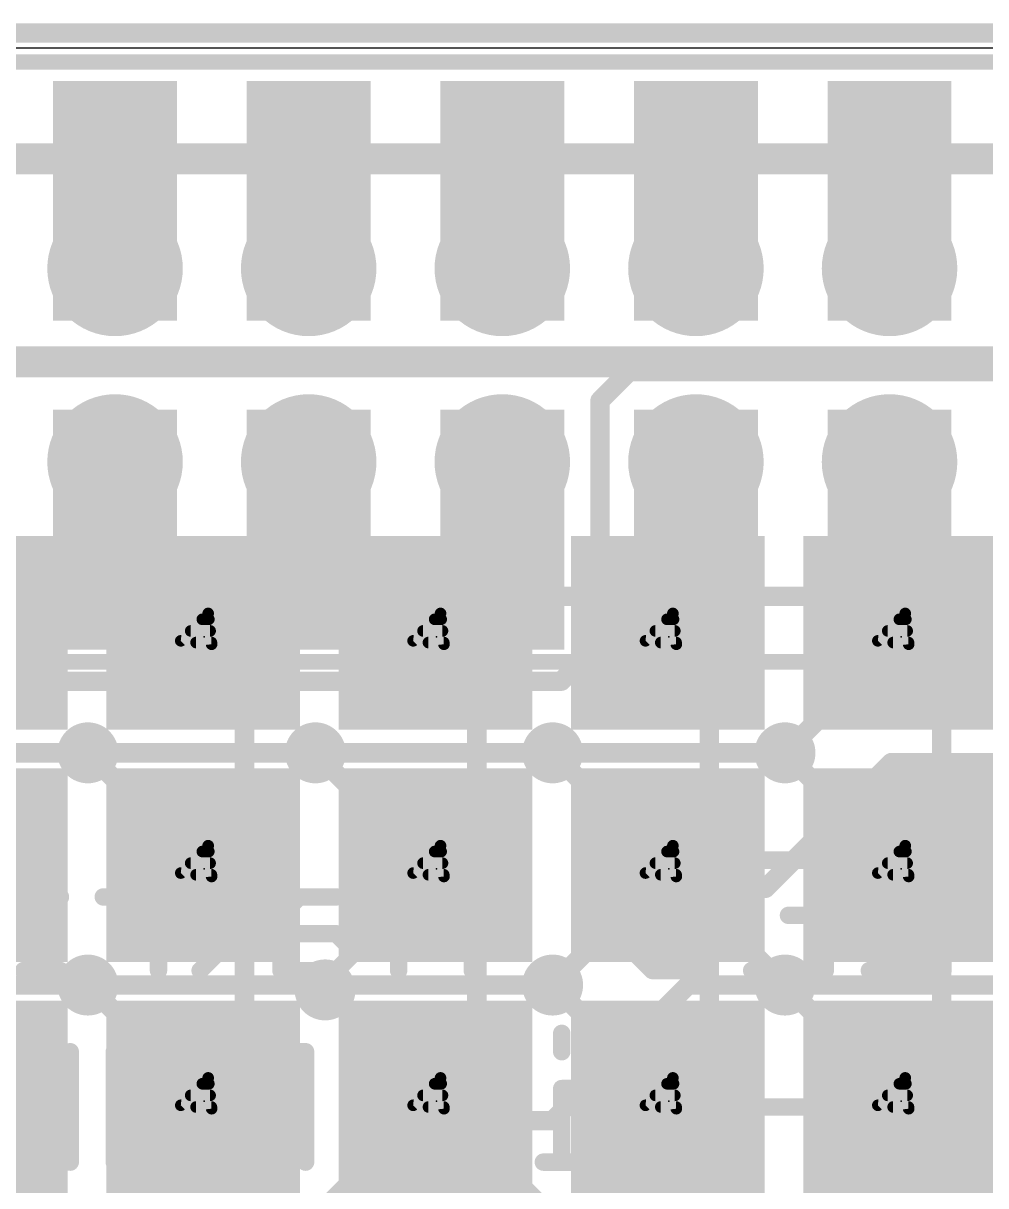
# Model space of a CAD drawing. Extents: x -0.1 to 66, y -0.1 to 31.
# Drawn here: x 14.79 to 27.41, y 15.73 to 30.99 of the extents above; entities that cross this region are included whole.
import ezdxf

# ---------------------------------------------------------------- set-up
doc = ezdxf.new("R2010")
doc.units = 0
for name, color, linetype in [('1', 12, 'CONTINUOUS'), ('16', 132, 'CONTINUOUS'), ('17', 110, 'CONTINUOUS'), ('18', 110, 'CONTINUOUS'), ('20', 53, 'CONTINUOUS'), ('21', 40, 'CONTINUOUS'), ('22', 6, 'CONTINUOUS'), ('23', 40, 'CONTINUOUS'), ('30', 253, 'CONTINUOUS'), ('32', 253, 'CONTINUOUS')]:
    doc.layers.add(name, color=color, linetype=linetype)

# ---------------------------------------------------------------- blocks, each defined once
blk = doc.blocks.new('RECT')
blk.add_solid([(-0.5, -0.5), (0.5, -0.5), (-0.5, 0.5), (0.5, 0.5)])
blk = doc.blocks.new('ROUNDP')
at = {"const_width": 0.5}
blk.add_lwpolyline([(0, -0.25, 1), (0, 0.25, 1), (0, -0.25)], format="xyb", dxfattribs=at)
blk = doc.blocks.new('ROUNDV')
at = {"const_width": 0.5}
blk.add_lwpolyline([(0, -0.25, 1), (0, 0.25, 1), (0, -0.25)], format="xyb", dxfattribs=at)

msp = doc.modelspace()

# ---------------------------------------------------------------- linework, layer by layer
at = {"layer": '1'}
for points, const_width in [([(23.61, 29.21), (13.45, 29.21)], 0.4064), ([(23.61, 27.77), (23.61, 29.21)], 0.4064), ([(23.61, 29.21), (31.23, 29.21)], 0.4064), ([(9.64, 26.543), (28.448, 26.543)], 0.4064), ([(16.6274, 23.4665), (13.5794, 23.4665)], 0.254), ([(16.6274, 23.4665), (19.6754, 23.4665)], 0.254), ([(19.6754, 23.4665), (22.7234, 23.4665)], 0.254), ([(25.7714, 23.4665), (22.7234, 23.4665)], 0.254), ([(28.8194, 23.4665), (25.7714, 23.4665)], 0.254), ([(17.688, 19.3579), (17.688, 22.4059)], 0.254), ([(20.736, 22.4059), (20.736, 19.3579)], 0.254), ([(23.784, 22.4059), (23.784, 19.3579)], 0.254), ([(26.832, 22.4059), (26.832, 21.336)], 0.254), ([(16.6274, 20.4185), (15.6337, 21.4122)], 0.254), ([(19.6119, 20.4185), (18.6182, 21.4122)], 0.254), ([(21.7297, 21.4122), (22.7234, 20.4185)], 0.254), ([(25.7714, 20.4185), (24.7777, 21.4122)], 0.254), ([(26.832, 21.336), (26.832, 19.3579)], 0.254), ([(26.8828, 21.2852), (26.832, 21.336)], 0.254), ([(27.9527, 21.2852), (26.8828, 21.2852)], 0.254), ([(19.6754, 20.4185), (19.6119, 20.4185)], 0.254), ([(17.688, 16.3099), (17.688, 19.3579)], 0.254), ([(20.736, 19.3579), (20.736, 16.3099)], 0.254), ([(23.784, 16.3099), (23.784, 19.3579)], 0.254), ([(23.784, 19.3579), (24.7777, 18.3642)], 0.254), ([(26.832, 16.3099), (26.832, 19.3579)], 0.254), ([(16.6274, 17.3705), (15.6337, 18.3642)], 0.254), ([(22.7234, 17.3705), (21.7297, 18.3642)], 0.254), ([(25.7714, 17.3705), (24.7777, 18.3642)], 0.254), ([(19.6754, 17.3705), (18.7452, 18.3007)], 0.254), ([(19.6754, 17.3705), (19.6754, 17.3705)], 0.254), ([(17.688, 13.2619), (17.688, 16.3099)], 0.254), ([(20.736, 16.3099), (21.7297, 15.3162)], 0.254), ([(20.736, 13.2619), (20.736, 16.3099)], 0.254), ([(23.784, 13.2619), (23.784, 16.3099)], 0.254), ([(26.832, 13.2619), (26.832, 16.3099)], 0.254)]:
    msp.add_lwpolyline(points, dxfattribs=dict(at, const_width=const_width))
for points, const_width in [([(23.7116, 29.21, 1), (23.5084, 29.21)], 0.2032), ([(23.61, 29.3116, 1), (23.61, 29.1084)], 0.2032), ([(23.61, 29.1084, 1), (23.61, 29.3116)], 0.2032), ([(23.5084, 27.77, 1), (23.7116, 27.77)], 0.2032), ([(16.6274, 23.53, 1), (16.6274, 23.403)], 0.127), ([(16.6274, 23.403, 1), (16.6274, 23.53)], 0.127), ([(19.6754, 23.53, 1), (19.6754, 23.403)], 0.127), ([(19.6754, 23.403, 1), (19.6754, 23.53)], 0.127), ([(22.7234, 23.53, 1), (22.7234, 23.403)], 0.127), ([(22.7234, 23.403, 1), (22.7234, 23.53)], 0.127), ([(25.7714, 23.53, 1), (25.7714, 23.403)], 0.127), ([(25.7714, 23.403, 1), (25.7714, 23.53)], 0.127), ([(17.7515, 22.4059, 1), (17.6245, 22.4059)], 0.127), ([(20.7995, 22.4059, 1), (20.6725, 22.4059)], 0.127), ([(23.8475, 22.4059, 1), (23.7205, 22.4059)], 0.127), ([(26.8955, 22.4059, 1), (26.7685, 22.4059)], 0.127), ([(15.6786, 21.4571, 1), (15.5888, 21.3673)], 0.127), ([(18.6631, 21.4571, 1), (18.5733, 21.3673)], 0.127), ([(21.7746, 21.4571, 1), (21.6848, 21.3673)], 0.127), ([(24.8226, 21.4571, 1), (24.7328, 21.3673)], 0.127), ([(26.8955, 21.336, 1), (26.7685, 21.336)], 0.127), ([(26.8769, 21.3809, 1), (26.7871, 21.2911)], 0.127), ([(26.7685, 21.336, 1), (26.8955, 21.336)], 0.127), ([(26.8828, 21.3487, 1), (26.8828, 21.2217)], 0.127), ([(26.8379, 21.2403, 1), (26.9277, 21.3301)], 0.127), ([(16.5825, 20.3736, 1), (16.6723, 20.4634)], 0.127), ([(19.6119, 20.482, 1), (19.6119, 20.355)], 0.127), ([(19.567, 20.3736, 1), (19.6568, 20.4634)], 0.127), ([(19.6754, 20.355, 1), (19.6754, 20.482)], 0.127), ([(22.6785, 20.3736, 1), (22.7683, 20.4634)], 0.127), ([(25.7265, 20.3736, 1), (25.8163, 20.4634)], 0.127), ([(17.7515, 19.3579, 1), (17.6245, 19.3579)], 0.127), ([(17.6245, 19.3579, 1), (17.7515, 19.3579)], 0.127), ([(20.7995, 19.3579, 1), (20.6725, 19.3579)], 0.127), ([(20.6725, 19.3579, 1), (20.7995, 19.3579)], 0.127), ([(23.8475, 19.3579, 1), (23.7205, 19.3579)], 0.127), ([(23.8289, 19.4028, 1), (23.7391, 19.313)], 0.127), ([(23.7205, 19.3579, 1), (23.8475, 19.3579)], 0.127), ([(26.8955, 19.3579, 1), (26.7685, 19.3579)], 0.127), ([(26.7685, 19.3579, 1), (26.8955, 19.3579)], 0.127), ([(15.6786, 18.4091, 1), (15.5888, 18.3193)], 0.127), ([(21.7746, 18.4091, 1), (21.6848, 18.3193)], 0.127), ([(24.8226, 18.4091, 1), (24.7328, 18.3193)], 0.127), ([(24.7328, 18.3193, 1), (24.8226, 18.4091)], 0.127), ([(18.7901, 18.3456, 1), (18.7003, 18.2558)], 0.127), ([(16.5825, 17.3256, 1), (16.6723, 17.4154)], 0.127), ([(19.7389, 17.3705, 1), (19.6119, 17.3705)], 0.127), ([(19.6119, 17.3705, 1), (19.7389, 17.3705)], 0.127), ([(19.6305, 17.3256, 1), (19.7203, 17.4154)], 0.127), ([(22.6785, 17.3256, 1), (22.7683, 17.4154)], 0.127), ([(25.7265, 17.3256, 1), (25.8163, 17.4154)], 0.127), ([(17.7515, 16.3099, 1), (17.6245, 16.3099)], 0.127), ([(17.6245, 16.3099, 1), (17.7515, 16.3099)], 0.127), ([(20.7809, 16.3548, 1), (20.6911, 16.265)], 0.127), ([(20.7995, 16.3099, 1), (20.6725, 16.3099)], 0.127), ([(20.6725, 16.3099, 1), (20.7995, 16.3099)], 0.127), ([(23.8475, 16.3099, 1), (23.7205, 16.3099)], 0.127), ([(23.7205, 16.3099, 1), (23.8475, 16.3099)], 0.127), ([(26.8955, 16.3099, 1), (26.7685, 16.3099)], 0.127), ([(26.7685, 16.3099, 1), (26.8955, 16.3099)], 0.127)]:
    msp.add_lwpolyline(points, format="xyb", dxfattribs=dict(at, const_width=const_width))
at = {"layer": '16', "const_width": 0.254}
for points in [[(65.913, 30.861), (0, 30.861)], [(22.352, 26.035), (22.733, 26.416)], [(22.733, 26.416), (34.671, 26.416)], [(22.352, 22.86), (22.352, 26.035)], [(21.844, 22.352), (22.352, 22.86)], [(10.033, 22.352), (21.844, 22.352)], [(25.6444, 22.2789), (24.7777, 21.4122)], [(25.6444, 22.2789), (28.61, 22.2789)], [(12.5857, 21.4122), (15.6337, 21.4122)], [(15.6337, 21.4122), (18.6182, 21.4122)], [(18.6182, 21.4122), (21.7297, 21.4122)], [(24.7777, 21.4122), (21.7297, 21.4122)], [(24.5237, 19.6342), (26.1747, 21.2852)], [(26.1747, 21.2852), (27.9527, 21.2852)], [(21.7297, 18.3642), (22.9997, 19.6342)], [(22.9997, 19.6342), (24.5237, 19.6342)], [(15.6337, 18.3642), (12.5857, 18.3642)], [(15.6337, 18.3642), (18.6817, 18.3642)], [(18.6817, 18.3642), (18.7452, 18.3007)], [(18.8087, 18.3642), (18.7452, 18.3007)], [(21.7297, 18.3642), (18.8087, 18.3642)], [(21.7297, 16.5862), (23.5077, 18.3642)], [(23.5077, 18.3642), (24.7777, 18.3642)], [(24.7777, 18.3642), (27.8257, 18.3642)], [(19.8882, 16.5862), (18.6182, 15.3162)], [(19.8882, 16.5862), (21.7297, 16.5862)]]:
    msp.add_lwpolyline(points, dxfattribs=at)
at = {"layer": '16', "const_width": 0.127}
for points in [[(22.733, 26.4795, 1), (22.733, 26.3525)], [(22.7779, 26.3711, 1), (22.6881, 26.4609)], [(22.4155, 26.035, 1), (22.2885, 26.035)], [(22.3071, 26.0799, 1), (22.3969, 25.9901)], [(22.2885, 22.86, 1), (22.4155, 22.86)], [(22.3969, 22.8151, 1), (22.3071, 22.9049)], [(21.7991, 22.3969, 1), (21.8889, 22.3071)], [(21.844, 22.2885, 1), (21.844, 22.4155)], [(25.6444, 22.3424, 1), (25.6444, 22.2154)], [(25.6893, 22.234, 1), (25.5995, 22.3238)], [(15.6337, 21.4757, 1), (15.6337, 21.3487)], [(15.6337, 21.3487, 1), (15.6337, 21.4757)], [(18.6182, 21.4757, 1), (18.6182, 21.3487)], [(18.6182, 21.3487, 1), (18.6182, 21.4757)], [(21.7297, 21.4757, 1), (21.7297, 21.3487)], [(21.7297, 21.3487, 1), (21.7297, 21.4757)], [(24.7328, 21.4571, 1), (24.8226, 21.3673)], [(24.7777, 21.3487, 1), (24.7777, 21.4757)], [(26.1747, 21.3487, 1), (26.1747, 21.2217)], [(26.2196, 21.2403, 1), (26.1298, 21.3301)], [(22.9997, 19.6977, 1), (22.9997, 19.5707)], [(23.0446, 19.5893, 1), (22.9548, 19.6791)], [(24.4788, 19.6791, 1), (24.5686, 19.5893)], [(24.5237, 19.5707, 1), (24.5237, 19.6977)], [(15.6337, 18.4277, 1), (15.6337, 18.3007)], [(15.6337, 18.3007, 1), (15.6337, 18.4277)], [(18.7266, 18.4091, 1), (18.6368, 18.3193)], [(18.6817, 18.3007, 1), (18.6817, 18.4277)], [(18.8087, 18.4277, 1), (18.8087, 18.3007)], [(18.8536, 18.3193, 1), (18.7638, 18.4091)], [(21.6848, 18.4091, 1), (21.7746, 18.3193)], [(21.7297, 18.3007, 1), (21.7297, 18.4277)], [(23.5077, 18.4277, 1), (23.5077, 18.3007)], [(23.5526, 18.3193, 1), (23.4628, 18.4091)], [(24.7777, 18.4277, 1), (24.7777, 18.3007)], [(24.7777, 18.3007, 1), (24.7777, 18.4277)], [(18.7003, 18.3456, 1), (18.7901, 18.2558)], [(18.7003, 18.2558, 1), (18.7901, 18.3456)], [(19.8882, 16.6497, 1), (19.8882, 16.5227)], [(19.9331, 16.5413, 1), (19.8433, 16.6311)], [(21.6848, 16.6311, 1), (21.7746, 16.5413)], [(21.7297, 16.5227, 1), (21.7297, 16.6497)]]:
    msp.add_lwpolyline(points, format="xyb", dxfattribs=at)
at = {"layer": '20'}
msp.add_line((62, 30.6604), (3, 30.6604), dxfattribs=at)
at = {"layer": '21', "const_width": 0.1524}
for points in [[(17.2116, 23.2415), (16.8524, 22.8823)], [(17.1349, 23.1648), (17.2201, 23.1648)], [(17.2565, 22.8374), (17.2116, 23.2415)], [(20.2596, 23.2415), (19.9004, 22.8823)], [(20.1829, 23.1648), (20.2681, 23.1648)], [(20.3045, 22.8374), (20.2596, 23.2415)], [(23.3076, 23.2415), (22.9484, 22.8823)], [(23.2309, 23.1648), (23.3161, 23.1648)], [(23.3525, 22.8374), (23.3076, 23.2415)], [(26.3556, 23.2415), (25.9964, 22.8823)], [(26.2789, 23.1648), (26.3641, 23.1648)], [(26.4005, 22.8374), (26.3556, 23.2415)], [(16.9825, 23.0124), (17.237, 23.0124)], [(20.0305, 23.0124), (20.285, 23.0124)], [(23.0785, 23.0124), (23.333, 23.0124)], [(26.1265, 23.0124), (26.381, 23.0124)], [(16.8524, 22.8823), (17.2565, 22.8374)], [(17.0532, 22.86), (17.254, 22.86)], [(19.9004, 22.8823), (20.3045, 22.8374)], [(20.1012, 22.86), (20.302, 22.86)], [(22.9484, 22.8823), (23.3525, 22.8374)], [(23.1492, 22.86), (23.35, 22.86)], [(25.9964, 22.8823), (26.4005, 22.8374)], [(26.1972, 22.86), (26.398, 22.86)], [(17.2116, 20.1935), (16.8524, 19.8343)], [(17.1349, 20.1168), (17.2201, 20.1168)], [(17.2565, 19.7894), (17.2116, 20.1935)], [(20.2596, 20.1935), (19.9004, 19.8343)], [(20.1829, 20.1168), (20.2681, 20.1168)], [(20.3045, 19.7894), (20.2596, 20.1935)], [(23.3076, 20.1935), (22.9484, 19.8343)], [(23.2309, 20.1168), (23.3161, 20.1168)], [(23.3525, 19.7894), (23.3076, 20.1935)], [(26.3556, 20.1935), (25.9964, 19.8343)], [(26.2789, 20.1168), (26.3641, 20.1168)], [(26.4005, 19.7894), (26.3556, 20.1935)], [(16.9825, 19.9644), (17.237, 19.9644)], [(20.0305, 19.9644), (20.285, 19.9644)], [(23.0785, 19.9644), (23.333, 19.9644)], [(26.1265, 19.9644), (26.381, 19.9644)], [(16.8524, 19.8343), (17.2565, 19.7894)], [(17.0532, 19.812), (17.254, 19.812)], [(19.9004, 19.8343), (20.3045, 19.7894)], [(20.1012, 19.812), (20.302, 19.812)], [(22.9484, 19.8343), (23.3525, 19.7894)], [(23.1492, 19.812), (23.35, 19.812)], [(25.9964, 19.8343), (26.4005, 19.7894)], [(26.1972, 19.812), (26.398, 19.812)], [(17.2116, 17.1455), (16.8524, 16.7863)], [(17.1349, 17.0688), (17.2201, 17.0688)], [(17.2565, 16.7414), (17.2116, 17.1455)], [(20.2596, 17.1455), (19.9004, 16.7863)], [(20.1829, 17.0688), (20.2681, 17.0688)], [(20.3045, 16.7414), (20.2596, 17.1455)], [(23.3076, 17.1455), (22.9484, 16.7863)], [(23.2309, 17.0688), (23.3161, 17.0688)], [(23.3525, 16.7414), (23.3076, 17.1455)], [(26.3556, 17.1455), (25.9964, 16.7863)], [(26.2789, 17.0688), (26.3641, 17.0688)], [(26.4005, 16.7414), (26.3556, 17.1455)], [(16.9825, 16.9164), (17.237, 16.9164)], [(20.0305, 16.9164), (20.285, 16.9164)], [(23.0785, 16.9164), (23.333, 16.9164)], [(26.1265, 16.9164), (26.381, 16.9164)], [(16.8524, 16.7863), (17.2565, 16.7414)], [(17.0532, 16.764), (17.254, 16.764)], [(19.9004, 16.7863), (20.3045, 16.7414)], [(20.1012, 16.764), (20.302, 16.764)], [(22.9484, 16.7863), (23.3525, 16.7414)], [(23.1492, 16.764), (23.35, 16.764)], [(25.9964, 16.7863), (26.4005, 16.7414)], [(26.1972, 16.764), (26.398, 16.764)]]:
    msp.add_lwpolyline(points, dxfattribs=at)
at = {"layer": '21', "const_width": 0.0762}
for points in [[(17.1349, 23.2029, 1), (17.1349, 23.1267)], [(17.2494, 23.2457, 1), (17.1737, 23.2373)], [(17.2385, 23.2146, 1), (17.1846, 23.2685)], [(17.2201, 23.1267, 1), (17.2201, 23.2029)], [(20.1829, 23.2029, 1), (20.1829, 23.1267)], [(20.2974, 23.2457, 1), (20.2217, 23.2373)], [(20.2865, 23.2146, 1), (20.2326, 23.2685)], [(20.2681, 23.1267, 1), (20.2681, 23.2029)], [(23.2309, 23.2029, 1), (23.2309, 23.1267)], [(23.3454, 23.2457, 1), (23.2697, 23.2373)], [(23.3345, 23.2146, 1), (23.2806, 23.2685)], [(23.3161, 23.1267, 1), (23.3161, 23.2029)], [(26.2789, 23.2029, 1), (26.2789, 23.1267)], [(26.3934, 23.2457, 1), (26.3177, 23.2373)], [(26.3825, 23.2146, 1), (26.3286, 23.2685)], [(26.3641, 23.1267, 1), (26.3641, 23.2029)], [(16.9825, 23.0505, 1), (16.9825, 22.9743)], [(17.237, 22.9743, 1), (17.237, 23.0505)], [(20.0305, 23.0505, 1), (20.0305, 22.9743)], [(20.285, 22.9743, 1), (20.285, 23.0505)], [(23.0785, 23.0505, 1), (23.0785, 22.9743)], [(23.333, 22.9743, 1), (23.333, 23.0505)], [(26.1265, 23.0505, 1), (26.1265, 22.9743)], [(26.381, 22.9743, 1), (26.381, 23.0505)], [(16.8254, 22.9093, 1), (16.8793, 22.8554)], [(16.8566, 22.9202, 1), (16.8482, 22.8444)], [(17.0532, 22.8981, 1), (17.0532, 22.8219)], [(17.2523, 22.7995, 1), (17.2607, 22.8753)], [(17.254, 22.8219, 1), (17.254, 22.8981)], [(19.8734, 22.9093, 1), (19.9273, 22.8554)], [(19.9046, 22.9202, 1), (19.8962, 22.8444)], [(20.1012, 22.8981, 1), (20.1012, 22.8219)], [(20.3003, 22.7995, 1), (20.3087, 22.8753)], [(20.302, 22.8219, 1), (20.302, 22.8981)], [(22.9214, 22.9093, 1), (22.9753, 22.8554)], [(22.9526, 22.9202, 1), (22.9442, 22.8444)], [(23.1492, 22.8981, 1), (23.1492, 22.8219)], [(23.3483, 22.7995, 1), (23.3567, 22.8753)], [(23.35, 22.8219, 1), (23.35, 22.8981)], [(25.9694, 22.9093, 1), (26.0233, 22.8554)], [(26.0006, 22.9202, 1), (25.9922, 22.8444)], [(26.1972, 22.8981, 1), (26.1972, 22.8219)], [(26.3963, 22.7995, 1), (26.4047, 22.8753)], [(26.398, 22.8219, 1), (26.398, 22.8981)], [(17.2186, 22.8332, 1), (17.2943, 22.8416)], [(20.2666, 22.8332, 1), (20.3423, 22.8416)], [(23.3146, 22.8332, 1), (23.3903, 22.8416)], [(26.3626, 22.8332, 1), (26.4383, 22.8416)], [(17.1349, 20.1549, 1), (17.1349, 20.0787)], [(17.2494, 20.1977, 1), (17.1737, 20.1893)], [(17.2385, 20.1666, 1), (17.1846, 20.2205)], [(17.2201, 20.0787, 1), (17.2201, 20.1549)], [(20.1829, 20.1549, 1), (20.1829, 20.0787)], [(20.2974, 20.1977, 1), (20.2217, 20.1893)], [(20.2865, 20.1666, 1), (20.2326, 20.2205)], [(20.2681, 20.0787, 1), (20.2681, 20.1549)], [(23.2309, 20.1549, 1), (23.2309, 20.0787)], [(23.3454, 20.1977, 1), (23.2697, 20.1893)], [(23.3345, 20.1666, 1), (23.2806, 20.2205)], [(23.3161, 20.0787, 1), (23.3161, 20.1549)], [(26.2789, 20.1549, 1), (26.2789, 20.0787)], [(26.3934, 20.1977, 1), (26.3177, 20.1893)], [(26.3825, 20.1666, 1), (26.3286, 20.2205)], [(26.3641, 20.0787, 1), (26.3641, 20.1549)], [(16.9825, 20.0025, 1), (16.9825, 19.9263)], [(17.237, 19.9263, 1), (17.237, 20.0025)], [(20.0305, 20.0025, 1), (20.0305, 19.9263)], [(20.285, 19.9263, 1), (20.285, 20.0025)], [(23.0785, 20.0025, 1), (23.0785, 19.9263)], [(23.333, 19.9263, 1), (23.333, 20.0025)], [(26.1265, 20.0025, 1), (26.1265, 19.9263)], [(26.381, 19.9263, 1), (26.381, 20.0025)], [(16.8254, 19.8613, 1), (16.8793, 19.8074)], [(16.8566, 19.8722, 1), (16.8482, 19.7964)], [(17.0532, 19.8501, 1), (17.0532, 19.7739)], [(17.2523, 19.7515, 1), (17.2607, 19.8273)], [(17.254, 19.7739, 1), (17.254, 19.8501)], [(19.8734, 19.8613, 1), (19.9273, 19.8074)], [(19.9046, 19.8722, 1), (19.8962, 19.7964)], [(20.1012, 19.8501, 1), (20.1012, 19.7739)], [(20.3003, 19.7515, 1), (20.3087, 19.8273)], [(20.302, 19.7739, 1), (20.302, 19.8501)], [(22.9214, 19.8613, 1), (22.9753, 19.8074)], [(22.9526, 19.8722, 1), (22.9442, 19.7964)], [(23.1492, 19.8501, 1), (23.1492, 19.7739)], [(23.3483, 19.7515, 1), (23.3567, 19.8273)], [(23.35, 19.7739, 1), (23.35, 19.8501)], [(25.9694, 19.8613, 1), (26.0233, 19.8074)], [(26.0006, 19.8722, 1), (25.9922, 19.7964)], [(26.1972, 19.8501, 1), (26.1972, 19.7739)], [(26.3963, 19.7515, 1), (26.4047, 19.8273)], [(26.398, 19.7739, 1), (26.398, 19.8501)], [(17.2186, 19.7852, 1), (17.2943, 19.7936)], [(20.2666, 19.7852, 1), (20.3423, 19.7936)], [(23.3146, 19.7852, 1), (23.3903, 19.7936)], [(26.3626, 19.7852, 1), (26.4383, 19.7936)], [(17.1349, 17.1069, 1), (17.1349, 17.0307)], [(17.2494, 17.1497, 1), (17.1737, 17.1413)], [(17.2385, 17.1186, 1), (17.1846, 17.1725)], [(17.2201, 17.0307, 1), (17.2201, 17.1069)], [(20.1829, 17.1069, 1), (20.1829, 17.0307)], [(20.2974, 17.1497, 1), (20.2217, 17.1413)], [(20.2865, 17.1186, 1), (20.2326, 17.1725)], [(20.2681, 17.0307, 1), (20.2681, 17.1069)], [(23.2309, 17.1069, 1), (23.2309, 17.0307)], [(23.3454, 17.1497, 1), (23.2697, 17.1413)], [(23.3345, 17.1186, 1), (23.2806, 17.1725)], [(23.3161, 17.0307, 1), (23.3161, 17.1069)], [(26.2789, 17.1069, 1), (26.2789, 17.0307)], [(26.3934, 17.1497, 1), (26.3177, 17.1413)], [(26.3825, 17.1186, 1), (26.3286, 17.1725)], [(26.3641, 17.0307, 1), (26.3641, 17.1069)], [(16.9825, 16.9545, 1), (16.9825, 16.8783)], [(17.237, 16.8783, 1), (17.237, 16.9545)], [(20.0305, 16.9545, 1), (20.0305, 16.8783)], [(20.285, 16.8783, 1), (20.285, 16.9545)], [(23.0785, 16.9545, 1), (23.0785, 16.8783)], [(23.333, 16.8783, 1), (23.333, 16.9545)], [(26.1265, 16.9545, 1), (26.1265, 16.8783)], [(26.381, 16.8783, 1), (26.381, 16.9545)], [(16.8254, 16.8133, 1), (16.8793, 16.7594)], [(16.8566, 16.8242, 1), (16.8482, 16.7484)], [(17.0532, 16.8021, 1), (17.0532, 16.7259)], [(17.2186, 16.7372, 1), (17.2943, 16.7456)], [(17.2523, 16.7035, 1), (17.2607, 16.7793)], [(17.254, 16.7259, 1), (17.254, 16.8021)], [(19.8734, 16.8133, 1), (19.9273, 16.7594)], [(19.9046, 16.8242, 1), (19.8962, 16.7484)], [(20.1012, 16.8021, 1), (20.1012, 16.7259)], [(20.2666, 16.7372, 1), (20.3423, 16.7456)], [(20.3003, 16.7035, 1), (20.3087, 16.7793)], [(20.302, 16.7259, 1), (20.302, 16.8021)], [(22.9214, 16.8133, 1), (22.9753, 16.7594)], [(22.9526, 16.8242, 1), (22.9442, 16.7484)], [(23.1492, 16.8021, 1), (23.1492, 16.7259)], [(23.3146, 16.7372, 1), (23.3903, 16.7456)], [(23.3483, 16.7035, 1), (23.3567, 16.7793)], [(23.35, 16.7259, 1), (23.35, 16.8021)], [(25.9694, 16.8133, 1), (26.0233, 16.7594)], [(26.0006, 16.8242, 1), (25.9922, 16.7484)], [(26.1972, 16.8021, 1), (26.1972, 16.7259)], [(26.3626, 16.7372, 1), (26.4383, 16.7456)], [(26.3963, 16.7035, 1), (26.4047, 16.7793)], [(26.398, 16.7259, 1), (26.398, 16.8021)]]:
    msp.add_lwpolyline(points, format="xyb", dxfattribs=at)
at = {"layer": '22'}
for points, const_width in [([(57.912, 30.48), (9.652, 30.48)], 0.2032), ([(7.112, 22.606), (57.912, 22.606)], 0.2032), ([(15.032, 20.2452), (15.032, 20.0037)], 0.2286), ([(20.1931, 19.5207), (19.7101, 20.0037)], 0.2286), ([(19.7101, 20.0037), (19.7101, 18.5547)], 0.2286), ([(20.6761, 20.0037), (20.1931, 19.5207)], 0.2286), ([(20.6761, 18.5547), (20.6761, 20.0037)], 0.2286), ([(22.7973, 19.7622), (23.0388, 20.0037)], 0.2286), ([(23.0388, 20.0037), (23.7633, 20.0037)], 0.2286), ([(23.7633, 20.0037), (23.7633, 18.5547)], 0.2286), ([(24.3409, 20.0037), (25.3069, 20.0037)], 0.2286), ([(25.3069, 20.0037), (25.3069, 18.5547)], 0.2286), ([(26.8506, 20.0037), (26.8506, 18.5547)], 0.2286), ([(17.3474, 19.7622), (17.3474, 18.7962)], 0.2286), ([(22.7973, 18.7962), (22.7973, 19.7622)], 0.2286), ([(15.2735, 19.5207), (15.032, 19.5207)], 0.2286), ([(15.032, 19.5207), (15.032, 18.5547)], 0.2286), ([(16.0768, 19.5207), (15.8353, 19.5207)], 0.2286), ([(16.5598, 19.0377), (16.0768, 19.5207)], 0.2286), ([(16.5598, 18.5547), (16.5598, 19.5207)], 0.2286), ([(17.5889, 19.5207), (17.1059, 19.5207)], 0.2286), ([(18.408, 19.5207), (18.1665, 19.2792)], 0.2286), ([(18.891, 19.5207), (18.408, 19.5207)], 0.2286), ([(18.1665, 19.2792), (18.1665, 18.5547)], 0.2286), ([(25.3069, 19.2792), (24.8239, 19.2792)], 0.2286), ([(18.891, 19.0377), (18.1665, 19.0377)], 0.2286), ([(19.1325, 18.7962), (18.891, 19.0377)], 0.2286), ([(17.3474, 18.7962), (17.1059, 18.5547)], 0.2286), ([(18.891, 18.5547), (19.1325, 18.7962)], 0.2286), ([(23.0388, 18.5547), (22.7973, 18.7962)], 0.2286), ([(15.2735, 18.5547), (14.7905, 18.5547)], 0.2286), ([(18.1665, 18.5547), (18.891, 18.5547)], 0.2286), ([(23.7633, 18.5547), (23.0388, 18.5547)], 0.2286), ([(25.3069, 18.5547), (24.3409, 18.5547)], 0.2286), ([(26.8506, 18.5547), (25.8845, 18.5547)], 0.2286), ([(21.8496, 17.7306), (21.8496, 17.4891)], 0.2286), ([(14.9191, 17.0061), (14.4361, 17.4891)], 0.2286), ([(15.4022, 17.4891), (14.9191, 17.0061)], 0.2286), ([(15.4022, 16.0401), (15.4022, 17.4891)], 0.2286), ([(15.9797, 16.0401), (15.9797, 17.4891)], 0.2286), ([(16.9458, 17.4891), (16.9458, 16.0401)], 0.2286), ([(17.7648, 17.4891), (17.5233, 17.2476)], 0.2286), ([(18.4894, 17.4891), (17.7648, 17.4891)], 0.2286), ([(18.4894, 16.0401), (18.4894, 17.4891)], 0.2286), ([(23.6347, 17.4891), (23.6347, 16.0401)], 0.2286), ([(25.9974, 17.4891), (25.7559, 17.2476)], 0.2286), ([(26.4804, 17.4891), (25.9974, 17.4891)], 0.2286), ([(26.7219, 17.2476), (26.4804, 17.4891)], 0.2286), ([(17.5233, 17.2476), (17.5233, 16.7646)], 0.2286), ([(20.8205, 17.2476), (20.8205, 16.2816)], 0.2286), ([(25.7559, 17.2476), (25.7559, 17.0061)], 0.2286), ([(26.7219, 17.0061), (26.7219, 17.2476)], 0.2286), ([(21.062, 17.0061), (20.579, 17.0061)], 0.2286), ([(22.0911, 17.0061), (21.8496, 17.0061)], 0.2286), ([(21.8496, 17.0061), (21.8496, 16.0401)], 0.2286), ([(22.6687, 16.7646), (22.9102, 17.0061)], 0.2286), ([(22.9102, 17.0061), (23.6347, 17.0061)], 0.2286), ([(25.7559, 17.0061), (25.9974, 16.7646)], 0.2286), ([(26.4804, 16.7646), (26.7219, 17.0061)], 0.2286), ([(17.5233, 16.7646), (17.7648, 16.5231)], 0.2286), ([(22.6687, 16.2816), (22.6687, 16.7646)], 0.2286), ([(25.1783, 16.7646), (24.2123, 16.7646)], 0.2286), ([(25.9974, 16.7646), (25.7559, 16.5231)], 0.2286), ([(26.4804, 16.7646), (25.9974, 16.7646)], 0.2286), ([(26.7219, 16.5231), (26.4804, 16.7646)], 0.2286), ([(16.4627, 16.5231), (15.9797, 16.0401)], 0.2286), ([(16.9458, 16.0401), (16.4627, 16.5231)], 0.2286), ([(17.7648, 16.5231), (18.4894, 16.5231)], 0.2286), ([(25.7559, 16.5231), (25.7559, 16.2816)], 0.2286), ([(26.7219, 16.2816), (26.7219, 16.5231)], 0.2286), ([(20.8205, 16.2816), (20.579, 16.0401)], 0.2286), ([(22.9102, 16.0401), (22.6687, 16.2816)], 0.2286), ([(25.7559, 16.2816), (25.9974, 16.0401)], 0.2286), ([(26.4804, 16.0401), (26.7219, 16.2816)], 0.2286), ([(22.0911, 16.0401), (21.6081, 16.0401)], 0.2286), ([(23.6347, 16.0401), (22.9102, 16.0401)], 0.2286), ([(25.9974, 16.0401), (26.4804, 16.0401)], 0.2286)]:
    msp.add_lwpolyline(points, dxfattribs=dict(at, const_width=const_width))
at = {"layer": '22', "const_width": 0.1143}
for points in [[(15.0892, 20.2452, 1), (14.9749, 20.2452)], [(14.9749, 20.0037, 1), (15.0892, 20.0037)], [(19.7505, 20.0441, 1), (19.6697, 19.9633)], [(19.7673, 20.0037, 1), (19.653, 20.0037)], [(20.7333, 20.0037, 1), (20.619, 20.0037)], [(20.7165, 19.9633, 1), (20.6357, 20.0441)], [(23.0388, 20.0609, 1), (23.0388, 19.9466)], [(23.0792, 19.9633, 1), (22.9984, 20.0441)], [(23.8205, 20.0037, 1), (23.7062, 20.0037)], [(23.7633, 19.9466, 1), (23.7633, 20.0609)], [(24.3409, 20.0609, 1), (24.3409, 19.9466)], [(25.3641, 20.0037, 1), (25.2498, 20.0037)], [(25.3069, 19.9466, 1), (25.3069, 20.0609)], [(26.9077, 20.0037, 1), (26.7934, 20.0037)], [(17.4046, 19.7622, 1), (17.2903, 19.7622)], [(22.7569, 19.8026, 1), (22.8377, 19.7218)], [(22.8545, 19.7622, 1), (22.7402, 19.7622)], [(15.032, 19.5779, 1), (15.032, 19.4636)], [(15.0892, 19.5207, 1), (14.9749, 19.5207)], [(15.2735, 19.4636, 1), (15.2735, 19.5779)], [(15.8353, 19.5779, 1), (15.8353, 19.4636)], [(16.1172, 19.5611, 1), (16.0364, 19.4803)], [(16.0768, 19.4636, 1), (16.0768, 19.5779)], [(16.617, 19.5207, 1), (16.5027, 19.5207)], [(17.1059, 19.5779, 1), (17.1059, 19.4636)], [(17.5889, 19.4636, 1), (17.5889, 19.5779)], [(18.408, 19.5779, 1), (18.408, 19.4636)], [(18.4484, 19.4803, 1), (18.3676, 19.5611)], [(18.891, 19.4636, 1), (18.891, 19.5779)], [(20.1527, 19.5611, 1), (20.2335, 19.4803)], [(20.1527, 19.4803, 1), (20.2335, 19.5611)], [(18.2236, 19.2792, 1), (18.1093, 19.2792)], [(24.8239, 19.3364, 1), (24.8239, 19.2221)], [(25.3069, 19.2221, 1), (25.3069, 19.3364)], [(18.1261, 19.3196, 1), (18.2069, 19.2388)], [(16.5194, 18.9973, 1), (16.6003, 19.0781)], [(18.1665, 19.0949, 1), (18.1665, 18.9806)], [(18.9314, 19.0781, 1), (18.8506, 18.9973)], [(18.891, 18.9806, 1), (18.891, 19.0949)], [(17.2903, 18.7962, 1), (17.4046, 18.7962)], [(17.3878, 18.7558, 1), (17.307, 18.8366)], [(19.0921, 18.7558, 1), (19.1729, 18.8366)], [(19.1729, 18.7558, 1), (19.0921, 18.8366)], [(22.8377, 18.8366, 1), (22.7569, 18.7558)], [(22.7402, 18.7962, 1), (22.8545, 18.7962)], [(14.7905, 18.6119, 1), (14.7905, 18.4976)], [(15.2735, 18.4976, 1), (15.2735, 18.6119)], [(17.0655, 18.5951, 1), (17.1463, 18.5143)], [(18.1665, 18.6119, 1), (18.1665, 18.4976)], [(18.8506, 18.5951, 1), (18.9314, 18.5143)], [(18.891, 18.4976, 1), (18.891, 18.6119)], [(23.0388, 18.6119, 1), (23.0388, 18.4976)], [(22.9984, 18.5143, 1), (23.0792, 18.5951)], [(23.7633, 18.4976, 1), (23.7633, 18.6119)], [(24.3409, 18.6119, 1), (24.3409, 18.4976)], [(25.3069, 18.4976, 1), (25.3069, 18.6119)], [(25.8845, 18.6119, 1), (25.8845, 18.4976)], [(26.8506, 18.4976, 1), (26.8506, 18.6119)], [(14.9749, 18.5547, 1), (15.0892, 18.5547)], [(16.5027, 18.5547, 1), (16.617, 18.5547)], [(18.1093, 18.5547, 1), (18.2236, 18.5547)], [(19.653, 18.5547, 1), (19.7673, 18.5547)], [(20.619, 18.5547, 1), (20.7333, 18.5547)], [(23.7062, 18.5547, 1), (23.8205, 18.5547)], [(25.2498, 18.5547, 1), (25.3641, 18.5547)], [(26.7934, 18.5547, 1), (26.9077, 18.5547)], [(21.9068, 17.7306, 1), (21.7925, 17.7306)], [(15.4593, 17.4891, 1), (15.345, 17.4891)], [(15.4426, 17.4487, 1), (15.3617, 17.5295)], [(16.0369, 17.4891, 1), (15.9226, 17.4891)], [(17.0029, 17.4891, 1), (16.8886, 17.4891)], [(17.7648, 17.5463, 1), (17.7648, 17.432)], [(17.8053, 17.4487, 1), (17.7244, 17.5295)], [(18.5465, 17.4891, 1), (18.4322, 17.4891)], [(18.4894, 17.432, 1), (18.4894, 17.5463)], [(23.6919, 17.4891, 1), (23.5776, 17.4891)], [(25.9974, 17.5463, 1), (25.9974, 17.432)], [(26.0378, 17.4487, 1), (25.957, 17.5295)], [(26.5208, 17.5295, 1), (26.44, 17.4487)], [(26.4804, 17.432, 1), (26.4804, 17.5463)], [(21.7925, 17.4891, 1), (21.9068, 17.4891)], [(17.4829, 17.288, 1), (17.5637, 17.2072)], [(17.5805, 17.2476, 1), (17.4662, 17.2476)], [(20.8777, 17.2476, 1), (20.7634, 17.2476)], [(25.8131, 17.2476, 1), (25.6988, 17.2476)], [(25.7155, 17.288, 1), (25.7963, 17.2072)], [(26.7791, 17.2476, 1), (26.6648, 17.2476)], [(26.6815, 17.2072, 1), (26.7623, 17.288)], [(14.8787, 17.0465, 1), (14.9595, 16.9657)], [(14.8787, 16.9657, 1), (14.9595, 17.0465)], [(20.579, 17.0633, 1), (20.579, 16.949)], [(21.062, 16.949, 1), (21.062, 17.0633)], [(21.8496, 17.0633, 1), (21.8496, 16.949)], [(21.9068, 17.0061, 1), (21.7925, 17.0061)], [(22.0911, 16.949, 1), (22.0911, 17.0633)], [(22.9102, 17.0633, 1), (22.9102, 16.949)], [(22.9506, 16.9657, 1), (22.8698, 17.0465)], [(23.6347, 16.949, 1), (23.6347, 17.0633)], [(25.7963, 17.0465, 1), (25.7155, 16.9657)], [(26.7623, 16.9657, 1), (26.6815, 17.0465)], [(25.6988, 17.0061, 1), (25.8131, 17.0061)], [(26.6648, 17.0061, 1), (26.7791, 17.0061)], [(17.5637, 16.805, 1), (17.4829, 16.7242)], [(17.4662, 16.7646, 1), (17.5805, 16.7646)], [(22.7258, 16.7646, 1), (22.6115, 16.7646)], [(22.6283, 16.805, 1), (22.7091, 16.7242)], [(24.2123, 16.8218, 1), (24.2123, 16.7075)], [(25.1783, 16.7075, 1), (25.1783, 16.8218)], [(25.9974, 16.8218, 1), (25.9974, 16.7075)], [(26.0378, 16.7242, 1), (25.957, 16.805)], [(25.957, 16.7242, 1), (26.0378, 16.805)], [(26.5208, 16.805, 1), (26.44, 16.7242)], [(26.44, 16.805, 1), (26.5208, 16.7242)], [(26.4804, 16.7075, 1), (26.4804, 16.8218)], [(16.5032, 16.5635, 1), (16.4223, 16.4827)], [(16.5032, 16.4827, 1), (16.4223, 16.5635)], [(17.7648, 16.5803, 1), (17.7648, 16.466)], [(18.4894, 16.466, 1), (18.4894, 16.5803)], [(25.8131, 16.5231, 1), (25.6988, 16.5231)], [(26.7791, 16.5231, 1), (26.6648, 16.5231)], [(17.7244, 16.4827, 1), (17.8053, 16.5635)], [(25.7155, 16.5635, 1), (25.7963, 16.4827)], [(26.6815, 16.4827, 1), (26.7623, 16.5635)], [(20.7634, 16.2816, 1), (20.8777, 16.2816)], [(20.8609, 16.2412, 1), (20.7801, 16.322)], [(22.6115, 16.2816, 1), (22.7258, 16.2816)], [(22.7091, 16.322, 1), (22.6283, 16.2412)], [(25.7963, 16.322, 1), (25.7155, 16.2412)], [(25.6988, 16.2816, 1), (25.8131, 16.2816)], [(26.6648, 16.2816, 1), (26.7791, 16.2816)], [(26.7623, 16.2412, 1), (26.6815, 16.322)], [(15.345, 16.0401, 1), (15.4593, 16.0401)], [(15.9393, 16.0805, 1), (16.0201, 15.9997)], [(15.9226, 16.0401, 1), (16.0369, 16.0401)], [(16.8886, 16.0401, 1), (17.0029, 16.0401)], [(16.9053, 15.9997, 1), (16.9862, 16.0805)], [(18.4322, 16.0401, 1), (18.5465, 16.0401)], [(20.5386, 16.0805, 1), (20.6194, 15.9997)], [(21.6081, 16.0973, 1), (21.6081, 15.983)], [(21.7925, 16.0401, 1), (21.9068, 16.0401)], [(22.0911, 15.983, 1), (22.0911, 16.0973)], [(22.9102, 16.0973, 1), (22.9102, 15.983)], [(22.8698, 15.9997, 1), (22.9506, 16.0805)], [(23.5776, 16.0401, 1), (23.6919, 16.0401)], [(23.6347, 15.983, 1), (23.6347, 16.0973)], [(25.9974, 16.0973, 1), (25.9974, 15.983)], [(25.957, 15.9997, 1), (26.0378, 16.0805)], [(26.44, 16.0805, 1), (26.5208, 15.9997)], [(26.4804, 15.983, 1), (26.4804, 16.0973)]]:
    msp.add_lwpolyline(points, format="xyb", dxfattribs=at)
at = {"layer": '23'}
for p in [(17.1577, 22.9362), (20.2057, 22.9362), (23.2537, 22.9362), (26.3017, 22.9362), (17.1577, 19.8882), (20.2057, 19.8882), (23.2537, 19.8882), (26.3017, 19.8882), (17.1577, 16.8402), (20.2057, 16.8402), (23.2537, 16.8402), (26.3017, 16.8402)]:
    msp.add_point(p, dxfattribs=at)

# ---------------------------------------------------------------- block references
at = {"layer": '1', "xscale": 0.8, "yscale": 0.8, "rotation": 225}
for p in [(16.6274, 23.4665), (19.6754, 23.4665), (22.7234, 23.4665), (25.7714, 23.4665), (14.64, 22.4059), (17.688, 22.4059), (20.736, 22.4059), (23.784, 22.4059), (26.832, 22.4059), (16.6274, 20.4185), (19.6754, 20.4185), (22.7234, 20.4185), (25.7714, 20.4185), (14.64, 19.3579), (17.688, 19.3579), (20.736, 19.3579), (23.784, 19.3579), (26.832, 19.3579), (16.6274, 17.3705), (19.6754, 17.3705), (22.7234, 17.3705), (25.7714, 17.3705), (14.64, 16.3099), (17.688, 16.3099), (20.736, 16.3099), (23.784, 16.3099), (26.832, 16.3099)]:
    msp.add_blockref('RECT', p, dxfattribs=at)
at = {"layer": '16', "xscale": 3.048, "yscale": 1.524}
for p, rotation in [((15.9896, 28.6574), 270), ((18.5296, 28.6574), 270), ((21.0696, 28.6574), 270), ((23.6096, 28.6574), 270), ((26.1496, 28.6574), 270), ((15.9896, 24.3394), 90), ((18.5296, 24.3394), 90), ((21.0696, 24.3394), 90), ((23.6096, 24.3394), 90), ((26.1496, 24.3394), 90)]:
    msp.add_blockref('RECT', p, dxfattribs=dict(at, rotation=rotation))
at = {"layer": '17', "xscale": 1.6764, "yscale": 1.6764}
for p in [(15.99, 27.77), (15.99, 27.77), (18.53, 27.77), (18.53, 27.77), (21.07, 27.77), (21.07, 27.77), (23.61, 27.77), (23.61, 27.77), (26.15, 27.77), (26.15, 27.77), (15.99, 25.23), (15.99, 25.23), (18.53, 25.23), (18.53, 25.23), (21.07, 25.23), (21.07, 25.23), (23.61, 25.23), (23.61, 25.23), (26.15, 25.23), (26.15, 25.23)]:
    msp.add_blockref('ROUNDP', p, dxfattribs=at)
at = {"layer": '18', "xscale": 0.8001, "yscale": 0.8001}
for p in [(15.6337, 21.4122), (15.6337, 21.4122), (18.6182, 21.4122), (18.6182, 21.4122), (21.7297, 21.4122), (21.7297, 21.4122), (24.7777, 21.4122), (24.7777, 21.4122), (15.6337, 18.3642), (15.6337, 18.3642), (18.7452, 18.3007), (18.7452, 18.3007), (21.7297, 18.3642), (21.7297, 18.3642), (24.7777, 18.3642), (24.7777, 18.3642)]:
    msp.add_blockref('ROUNDV', p, dxfattribs=at)
at = {"layer": '21', "xscale": 2.54, "yscale": 2.54}
for p in [(14.097, 22.987), (17.145, 22.987), (20.193, 22.987), (23.241, 22.987), (26.289, 22.987), (14.097, 19.939), (17.145, 19.939), (20.193, 19.939), (23.241, 19.939), (26.289, 19.939), (14.097, 16.891), (17.145, 16.891), (20.193, 16.891), (23.241, 16.891), (26.289, 16.891)]:
    msp.add_blockref('RECT', p, dxfattribs=at)
at = {"layer": '21', "xscale": 0.762, "yscale": 0.127, "rotation": 225}
for p in [(17.3014, 22.7925), (20.3494, 22.7925), (23.3974, 22.7925), (26.4454, 22.7925), (17.3014, 19.7445), (20.3494, 19.7445), (23.3974, 19.7445), (26.4454, 19.7445), (17.3014, 16.6965), (20.3494, 16.6965), (23.3974, 16.6965), (26.4454, 16.6965)]:
    msp.add_blockref('RECT', p, dxfattribs=at)
at = {"layer": '30', "xscale": 3.1496, "yscale": 1.6256}
for p, rotation in [((15.9896, 28.6574), 270), ((18.5296, 28.6574), 270), ((21.0696, 28.6574), 270), ((23.6096, 28.6574), 270), ((26.1496, 28.6574), 270), ((15.9896, 24.3394), 90), ((18.5296, 24.3394), 90), ((21.0696, 24.3394), 90), ((23.6096, 24.3394), 90), ((26.1496, 24.3394), 90)]:
    msp.add_blockref('RECT', p, dxfattribs=dict(at, rotation=rotation))
at = {"layer": '30', "xscale": 1.778, "yscale": 1.778}
for p in [(15.99, 27.77), (18.53, 27.77), (21.07, 27.77), (23.61, 27.77), (26.15, 27.77), (15.99, 25.23), (18.53, 25.23), (21.07, 25.23), (23.61, 25.23), (26.15, 25.23)]:
    msp.add_blockref('ROUNDP', p, dxfattribs=at)
at = {"layer": '32', "xscale": 1.5, "yscale": 1.9}
for p in [(15.97, 29.25), (18.51, 29.25), (21.05, 29.25), (23.59, 29.25), (26.13, 29.25)]:
    msp.add_blockref('RECT', p, dxfattribs=at)
at = {"layer": '32', "xscale": 1.5, "yscale": 1.9, "rotation": 180}
for p in [(15.99, 23.8), (18.53, 23.8), (21.07, 23.8), (23.61, 23.8), (26.15, 23.8)]:
    msp.add_blockref('RECT', p, dxfattribs=at)

doc.saveas('drawing.dxf')
